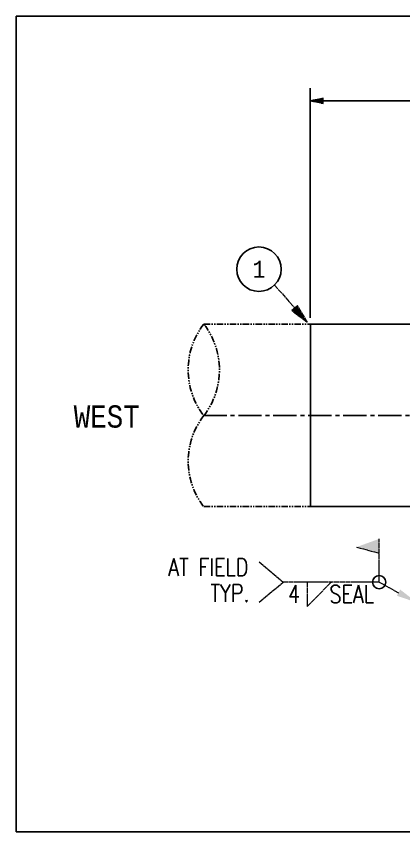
# Model space of a CAD drawing. Header units: inches. Extents: x 2106 to 2947, y -14 to 580.
# Drawn here: x 2375.8 to 2450.6, y 103.9 to 261.3 of the extents above; entities that cross this region are included whole.
import ezdxf
from ezdxf.enums import TextEntityAlignment as Align

# ---------------------------------------------------------------- set-up
doc = ezdxf.new("R2010")
doc.units = ezdxf.units.IN
doc.header["$MEASUREMENT"] = 0
for name, pattern in [('CENTER2', [1.125, 0.75, -0.125, 0.125, -0.125]), ('PHANTOM', [2.5, 1.25, -0.25, 0.25, -0.25, 0.25, -0.25]), ('Solid', [1, 1, 0])]:
    doc.linetypes.add(name, pattern=pattern)
for name, color, linetype in [('1', 7, 'Continuous'), ('2', 2, 'Continuous'), ('4', 7, 'Continuous'), ('6', 6, 'PHANTOM'), ('ISO-TEXT', 7, 'Continuous')]:
    doc.layers.add(name, color=color, linetype=linetype)
for name, color, linetype, lineweight in [('dimension', 2, 'Solid', 13), ('weldDimension', 2, 'Solid', 13), ('weldLabel', 2, 'Solid', 13)]:
    doc.layers.add(name, color=color, linetype=linetype, lineweight=lineweight)
doc.styles.add('fixedText', font='MONOTXT8.shx', dxfattribs={"width": 0.85})
doc.styles.add('MONOTXT', font='MONOTXT.shx', dxfattribs={"width": 0.8})
doc.styles.add('ROMANS', font='romans.shx', dxfattribs={"width": 0.8})

msp = doc.modelspace()

# ---------------------------------------------------------------- linework, layer by layer
at = {"color": 4}
msp.add_circle((2445.85, 152.08), 1.27, dxfattribs=at)
at = {"layer": '1', "color": 1, "linetype": 'CENTER2', "ltscale": 6}
msp.add_line((2411.93, 184.25), (2460.79, 184.25), dxfattribs=at)
at = {"layer": '2', "color": 2}
msp.add_line((2432.53, 203.06), (2432.53, 247.4), dxfattribs=at)
at = {"layer": '2', "color": 4}
msp.add_line((2432.53, 244.95), (2528.28, 244.95), dxfattribs=at)
at = {"layer": '2', "color": 2}
msp.add_lwpolyline([(2375.83, 261.26), (2723.13, 261.26), (2723.13, 103.92), (2375.83, 103.92)], close=True, dxfattribs=at)
at = {"layer": '2', "color": 4}
msp.add_circle((2422.65, 212.46), 4.29, dxfattribs=at)
at = {"layer": '6'}
for p, q in [((2412.01, 201.87), (2432.58, 201.87)), ((2412.01, 166.64), (2432.58, 166.64))]:
    msp.add_line(p, q, dxfattribs=at)
at = {"layer": '6', "color": 2, "linetype": 'ByBlock'}
for p, q in [((2521.95, 201.87), (2432.53, 201.87)), ((2432.58, 166.64), (2432.58, 201.87)), ((2521.95, 166.64), (2432.58, 166.64))]:
    msp.add_line(p, q, dxfattribs=at)
at = {"layer": '6'}
for centre, radius, start, end in [((2423.43, 193.03), 14.44, 142.2626, 217.7374), ((2400.59, 193.03), 14.44, 322.2626, 37.7374), ((2423.3, 175.42), 14.3, 142.1275, 217.8725)]:
    msp.add_arc(centre, radius, start, end, dxfattribs=at)
at = {"layer": 'dimension', "color": 4}
for p, q in [((2445.85, 152.08), (2445.85, 160.42)), ((2441.51, 158.85), (2445.85, 157.65)), ((2422.67, 155.97), (2427.36, 152.08)), ((2422.67, 148.2), (2427.36, 152.08)), ((2445.85, 152.08), (2427.36, 152.08)), ((2431.95, 152.08), (2431.95, 147.39)), ((2431.95, 147.39), (2436.65, 152.08)), ((2449.68, 149.92), (2445.85, 152.08))]:
    msp.add_line(p, q, dxfattribs=at)
for points in [[(2445.85, 160.42), (2445.85, 157.65), (2441.51, 158.85)], [(2449.92, 150.63), (2453.15, 148.12), (2449.28, 149.45)]]:
    msp.add_solid(points, dxfattribs=at)
at = {"layer": 'weldDimension', "color": 4, "flags": 128}
msp.add_lwpolyline([(2432.53, 244.95), (2435.02, 244.44), (2435.03, 245.44), (2432.53, 244.95), (2433.03, 244.95), (2435.02, 244.54), (2435.03, 245.34), (2433.03, 244.95), (2433.53, 244.94), (2435.02, 244.64), (2435.03, 245.24), (2433.53, 244.94), (2434.03, 244.94), (2435.02, 244.74), (2435.03, 245.14), (2434.03, 244.94), (2434.53, 244.94), (2435.02, 244.84), (2435.03, 245.04), (2434.53, 244.94)], dxfattribs=at)
at = {"layer": 'weldLabel', "color": 4, "flags": 128}
for points in [[(2425.65, 209.39), (2431.99, 202.24)], [(2431.99, 202.24), (2430.11, 205.43), (2429.03, 204.46), (2431.99, 202.24), (2431.5, 202.78), (2430, 205.33), (2429.13, 204.56), (2431.5, 202.78), (2431.02, 203.32), (2429.89, 205.24), (2429.24, 204.66), (2431.02, 203.32), (2430.53, 203.87), (2429.78, 205.14), (2429.35, 204.75), (2430.53, 203.87), (2430.05, 204.41), (2429.68, 205.04), (2429.46, 204.85), (2430.05, 204.41)]]:
    msp.add_lwpolyline(points, dxfattribs=at)

# ---------------------------------------------------------------- texts
at = {"layer": '2', "style": 'fixedText', "width": 0.85}
msp.add_text('1', height=3.3, dxfattribs=at).set_placement((2422.65, 212.46), align=Align.MIDDLE_CENTER)
at = {"layer": '4', "color": 2, "style": 'ROMANS', "width": 0.8}
for s, p in [('AT FIELD', (2405.17, 153.26)), ('TYP.', (2413.29, 148.26)), ('4', (2428.29, 148.08)), ('SEAL', (2436.26, 148.07))]:
    msp.add_text(s, height=3.39, dxfattribs=at).set_placement(p)
at = {"layer": 'ISO-TEXT', "color": 2, "style": 'MONOTXT', "width": 0.8566}
msp.add_text('WEST', height=4.29, dxfattribs=at).set_placement((2386.92, 181.89))

doc.saveas('drawing.dxf')
